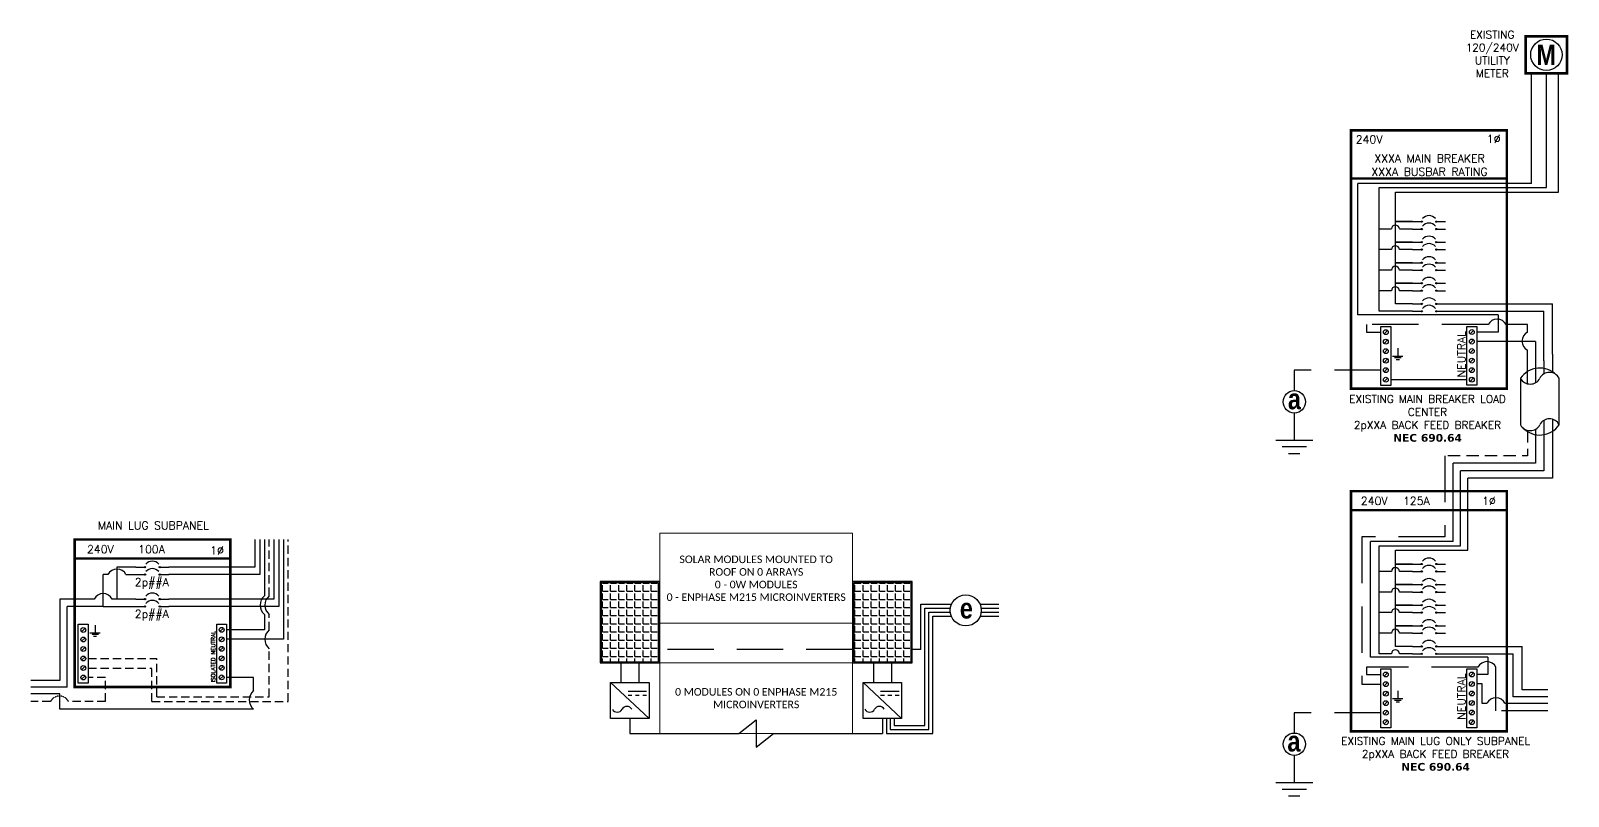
# Model space of a CAD drawing. Header units: feet. Extents: x 7172 to 13485, y 16921 to 17335.
# Drawn here: x 9462 to 10165, y 16985 to 17335 of the extents above; entities that cross this region are included whole.
import ezdxf

# ---------------------------------------------------------------- set-up
doc = ezdxf.new("R2010")
doc.units = ezdxf.units.FT
doc.header["$MEASUREMENT"] = 0
doc.linetypes.add('HIDDEN', pattern=[0.375, 0.25, -0.125])
for name, color, linetype in [('ONE LINE BLOCKS', 7, 'Continuous'), ('TABLES', 7, 'Continuous'), ('TEXT', 7, 'Continuous'), ('Z - TITLEBLOCK TXT', 7, 'Continuous')]:
    doc.layers.add(name, color=color, linetype=linetype)
doc.styles.add('ONE LINE TXT', font='techb___.ttf')
doc.styles.get("Standard").update_dxf_attribs({"font": 'simplex.shx'})

# ---------------------------------------------------------------- blocks, each defined once
blk = doc.blocks.new('*T34')
at = {"layer": 'Defpoints', "color": 8, "linetype": 'ByBlock', "lineweight": 0, "transparency": 16777216}
for p, q in [((0, 0), (15.62, 0)), ((0, 0), (0, -16.2)), ((15.62, 0), (15.62, -16.2)), ((0, -7.28), (15.62, -7.28)), ((0, -10.5), (15.62, -10.5)), ((0, -16.2), (15.62, -16.2))]:
    blk.add_line(p, q, dxfattribs=at)
at = {"color": 0, "linetype": 'Continuous', "transparency": 16777216, "char_height": 0.612, "width": 14.1796, "attachment_point": 5}
for s, insert in [('{\\fCalibri|b0|i0|c0;SOLAR MODULES MOUNTED TO ROOF ON 0 ARRAYS^J0 - 0W MODULES^J0 - ENPHASE M215 MICROINVERTERS', (7.81, -3.64)), ('{\\fCalibri|b0|i0|c0;', (7.81, -8.89)), ('{\\fCalibri|b0|i0|c0;0 MODULES ON 0 ENPHASE M215 MICROINVERTERS', (7.81, -13.35))]:
    blk.add_mtext(s, dxfattribs=dict(at, insert=insert))
blk = doc.blocks.new('M_1 MICROINVERTER')
at = {"layer": 'ONE LINE BLOCKS', "linetype": 'Continuous'}
h = blk.add_hatch(dxfattribs=at)
h.set_pattern_fill('ANGLE', color=256, scale=2.4)
h.set_pattern_definition([(0, (-21.0381, -2127.4725), (0, 0.66), [0.48, -0.18]), (90, (-21.0381, -2127.4725), (-0.66, 4e-17), [0.48, -0.18])])
h.paths.add_polyline_path([(-32.2, 1.75), (-32.2, -4.66), (-27.55, -4.66), (-27.55, 1.75)])
h = blk.add_hatch(dxfattribs=at)
h.set_pattern_fill('ANGLE', color=256, scale=2.4)
h.set_pattern_definition([(0, (-0.5897, -2127.4725), (0, 0.66), [0.48, -0.18]), (90, (-0.5897, -2127.4725), (-0.66, 4e-17), [0.48, -0.18])])
h.paths.add_polyline_path([(-11.75, 1.75), (-11.75, -4.66), (-7.1, -4.66), (-7.1, 1.75)])
at = {"color": 253, "linetype": 'Continuous'}
for p, q in [((-5.99, -9.82), (-5.99, -0.32)), ((-5.99, -0.32), (-3.93, -0.32)), ((-1.42, -0.32), (0, -0.32)), ((-8.47, -9.82), (-5.99, -9.82))]:
    blk.add_line(p, q, dxfattribs=at)
at = {"color": 10, "linetype": 'Continuous'}
for p, q in [((-5.67, -10.14), (-5.67, -0.64)), ((-5.67, -0.64), (-3.93, -0.64)), ((-1.42, -0.64), (0, -0.64)), ((-8.79, -10.14), (-5.67, -10.14))]:
    blk.add_line(p, q, dxfattribs=at)
at = {"linetype": 'Continuous'}
for p, q in [((-5.35, -10.45), (-5.35, -0.96)), ((-5.35, -0.96), (-3.85, -0.96)), ((-1.5, -0.96), (0, -0.96)), ((-30.61, -4.75), (-30.61, -6.34)), ((-29.14, -4.75), (-29.14, -6.34)), ((-10.16, -4.75), (-10.16, -6.34)), ((-8.69, -4.75), (-8.69, -6.34)), ((-31.44, -6.34), (-28.31, -6.34)), ((-31.44, -6.34), (-28.31, -9.25)), ((-31.44, -9.25), (-31.44, -6.34)), ((-28.31, -6.34), (-28.31, -9.25)), ((-10.99, -6.34), (-7.87, -6.34)), ((-10.99, -9.25), (-10.99, -6.34)), ((-10.99, -6.34), (-7.87, -9.25)), ((-7.87, -6.34), (-7.87, -9.25)), ((-28.31, -9.25), (-31.44, -9.25)), ((-7.87, -9.25), (-10.99, -9.25)), ((-9.11, -10.45), (-5.35, -10.45))]:
    blk.add_line(p, q, dxfattribs=at)
at = {"linetype": 'Continuous', "flags": 128}
for points in [[(-32.29, 1.84), (-32.29, -4.75), (-27.46, -4.75), (-27.46, 1.84), (-32.29, 1.84)], [(-11.84, 1.84), (-11.84, -4.75), (-7.01, -4.75), (-7.01, 1.84), (-11.84, 1.84)]]:
    blk.add_lwpolyline(points, dxfattribs=at)
for points in [[(-32.2, 1.75), (-32.2, -4.66), (-27.55, -4.66), (-27.55, 1.75)], [(-11.75, 1.75), (-11.75, -4.66), (-7.1, -4.66), (-7.1, 1.75)]]:
    blk.add_lwpolyline(points, close=True, dxfattribs=at)
at = {"color": 7, "linetype": 'Continuous'}
blk.add_circle((-2.68, -0.49), 1.26, dxfattribs=at)
at = {"layer": 'TEXT', "color": 92, "linetype": 'HIDDEN', "ltscale": 15}
for p, q in [((-6.31, -3.67), (-6.31, 0)), ((-6.31, 0), (-3.84, 0)), ((-1.51, 0), (0, 0)), ((-6.31, -3.67), (-7.01, -3.67))]:
    blk.add_line(p, q, dxfattribs=at)
at = {"layer": 'TEXT', "color": 92, "linetype": 'HIDDEN', "ltscale": 15, "flags": 128}
blk.add_lwpolyline([(-11.84, -3.67), (-27.46, -3.67)], dxfattribs=at)
at = {"layer": 'Z - TITLEBLOCK TXT', "color": 7, "linetype": 'Continuous'}
for p, q in [((-28.53, -7.05), (-30.02, -7.05)), ((-29.71, -7.37), (-30.02, -7.37)), ((-29.12, -7.37), (-29.43, -7.37)), ((-28.53, -7.37), (-28.84, -7.37)), ((-8.08, -7.05), (-9.57, -7.05)), ((-9.26, -7.37), (-9.57, -7.37)), ((-8.67, -7.37), (-8.98, -7.37)), ((-8.08, -7.37), (-8.39, -7.37)), ((-21.06, -10.45), (-19.65, -9.34)), ((-19.65, -9.34), (-19.65, -11.56)), ((-19.65, -11.56), (-18.24, -10.45))]:
    blk.add_line(p, q, dxfattribs=at)
at = {"layer": 'Z - TITLEBLOCK TXT', "linetype": 'Continuous', "flags": 128}
for points in [[(-29.88, -9.25), (-29.88, -10.45)], [(-9.43, -9.25), (-9.43, -10.45)], [(-9.11, -9.25), (-9.11, -10.45)], [(-29.88, -10.45), (-21.06, -10.45)], [(-18.24, -10.45), (-9.43, -10.45)]]:
    blk.add_lwpolyline(points, dxfattribs=at)
at = {"layer": 'Z - TITLEBLOCK TXT', "color": 10, "linetype": 'Continuous', "flags": 128}
blk.add_lwpolyline([(-8.79, -9.25), (-8.79, -10.14)], dxfattribs=at)
at = {"layer": 'Z - TITLEBLOCK TXT', "color": 253, "linetype": 'Continuous', "flags": 128}
blk.add_lwpolyline([(-8.47, -9.25), (-8.47, -9.82)], dxfattribs=at)
at = {"layer": 'Z - TITLEBLOCK TXT', "linetype": 'Continuous'}
for centre, start, end in [((-30.9, -8.29), 207.6639, 332.3361), ((-30.12, -8.7), 27.6639, 152.3361), ((-10.45, -8.29), 207.6639, 332.3361), ((-9.67, -8.7), 27.6639, 152.3361)]:
    blk.add_arc(centre, 0.439, start, end, dxfattribs=at)
blk.add_blockref('*T34', (-27.46, 5.75))
at = {"layer": 'Z - TITLEBLOCK TXT', "color": 1, "linetype": 'Continuous', "insert": (-3.16, 0.51), "char_height": 1.6624, "attachment_point": 1, "style": 'ONE LINE TXT'}
blk.add_mtext_dynamic_manual_height_columns('{\\W1;\\C256;e}', width=0.1385, gutter_width=2.13, heights=[0], dxfattribs=at)
blk = doc.blocks.new('*U38')
at = {"color": 155, "true_color": 0x647190}
blk.add_blockref('M_1 MICROINVERTER', (0, 0), dxfattribs=at)
blk = doc.blocks.new('M_BACKFEED BREAKER SUBPANEL')
at = {"layer": 'ONE LINE BLOCKS', "linetype": 'Continuous'}
h = blk.add_hatch(color=1, dxfattribs=at)
h.dxf.hatch_style = 1
edge = h.paths.add_edge_path()
edge.add_arc((-10.2, 39.61), 0.0515, 0, 360)
h = blk.add_hatch(color=1, dxfattribs=at)
h.dxf.hatch_style = 1
edge = h.paths.add_edge_path()
edge.add_arc((-10.2, 39.01), 0.0515, 0, 360)
h = blk.add_hatch(color=1, dxfattribs=at)
h.dxf.hatch_style = 1
edge = h.paths.add_edge_path()
edge.add_arc((-9.02, 39.61), 0.0515, 0, 360)
h = blk.add_hatch(color=1, dxfattribs=at)
h.dxf.hatch_style = 1
edge = h.paths.add_edge_path()
edge.add_arc((-9.02, 39.01), 0.0515, 0, 360)
h = blk.add_hatch(color=1, dxfattribs=at)
h.dxf.hatch_style = 1
edge = h.paths.add_edge_path()
edge.add_arc((-10.2, 37.95), 0.0515, 0, 360)
h = blk.add_hatch(color=1, dxfattribs=at)
h.dxf.hatch_style = 1
edge = h.paths.add_edge_path()
edge.add_arc((-10.2, 37.35), 0.0515, 0, 360)
h = blk.add_hatch(color=1, dxfattribs=at)
h.dxf.hatch_style = 1
edge = h.paths.add_edge_path()
edge.add_arc((-9.02, 37.95), 0.0515, 0, 360)
h = blk.add_hatch(color=1, dxfattribs=at)
h.dxf.hatch_style = 1
edge = h.paths.add_edge_path()
edge.add_arc((-9.02, 37.35), 0.0515, 0, 360)
h = blk.add_hatch(color=1, dxfattribs=at)
h.dxf.hatch_style = 1
edge = h.paths.add_edge_path()
edge.add_arc((-10.2, 36.28), 0.0515, 0, 360)
h = blk.add_hatch(color=1, dxfattribs=at)
h.dxf.hatch_style = 1
edge = h.paths.add_edge_path()
edge.add_arc((-9.02, 36.28), 0.0515, 0, 360)
h = blk.add_hatch(color=1, dxfattribs=at)
h.dxf.hatch_style = 1
edge = h.paths.add_edge_path()
edge.add_arc((-10.2, 35.68), 0.0515, 0, 360)
h = blk.add_hatch(color=1, dxfattribs=at)
h.dxf.hatch_style = 1
edge = h.paths.add_edge_path()
edge.add_arc((-9.02, 35.68), 0.0515, 0, 360)
h = blk.add_hatch(color=1, dxfattribs=at)
h.dxf.hatch_style = 1
edge = h.paths.add_edge_path()
edge.add_arc((-10.2, 34.62), 0.0515, 0, 360)
h = blk.add_hatch(color=1, dxfattribs=at)
h.dxf.hatch_style = 1
edge = h.paths.add_edge_path()
edge.add_arc((-10.2, 34.02), 0.0515, 0, 360)
h = blk.add_hatch(color=1, dxfattribs=at)
h.dxf.hatch_style = 1
edge = h.paths.add_edge_path()
edge.add_arc((-9.02, 34.62), 0.0515, 0, 360)
h = blk.add_hatch(color=1, dxfattribs=at)
h.dxf.hatch_style = 1
edge = h.paths.add_edge_path()
edge.add_arc((-9.02, 34.02), 0.0515, 0, 360)
h = blk.add_hatch(color=1, dxfattribs=at)
h.dxf.hatch_style = 1
edge = h.paths.add_edge_path()
edge.add_arc((-10.2, 32.95), 0.0515, 0, 360)
h = blk.add_hatch(color=1, dxfattribs=at)
h.dxf.hatch_style = 1
edge = h.paths.add_edge_path()
edge.add_arc((-10.2, 32.35), 0.0515, 0, 360)
h = blk.add_hatch(color=1, dxfattribs=at)
h.dxf.hatch_style = 1
edge = h.paths.add_edge_path()
edge.add_arc((-9.02, 32.95), 0.0515, 0, 360)
h = blk.add_hatch(color=1, dxfattribs=at)
h.dxf.hatch_style = 1
edge = h.paths.add_edge_path()
edge.add_arc((-9.02, 32.35), 0.0515, 0, 360)
h = blk.add_hatch(color=1, dxfattribs=at)
h.dxf.hatch_style = 1
edge = h.paths.add_edge_path()
edge.add_arc((-10.2, 11.89), 0.0515, 0, 360)
h = blk.add_hatch(color=1, dxfattribs=at)
h.dxf.hatch_style = 1
edge = h.paths.add_edge_path()
edge.add_arc((-10.2, 11.29), 0.0515, 0, 360)
h = blk.add_hatch(color=1, dxfattribs=at)
h.dxf.hatch_style = 1
edge = h.paths.add_edge_path()
edge.add_arc((-9.02, 11.89), 0.0515, 0, 360)
h = blk.add_hatch(color=1, dxfattribs=at)
h.dxf.hatch_style = 1
edge = h.paths.add_edge_path()
edge.add_arc((-9.02, 11.29), 0.0515, 0, 360)
h = blk.add_hatch(color=1, dxfattribs=at)
h.dxf.hatch_style = 1
edge = h.paths.add_edge_path()
edge.add_arc((-10.2, 10.22), 0.0515, 0, 360)
h = blk.add_hatch(color=1, dxfattribs=at)
h.dxf.hatch_style = 1
edge = h.paths.add_edge_path()
edge.add_arc((-9.02, 10.22), 0.0515, 0, 360)
h = blk.add_hatch(color=1, dxfattribs=at)
h.dxf.hatch_style = 1
edge = h.paths.add_edge_path()
edge.add_arc((-10.2, 9.62), 0.0515, 0, 360)
h = blk.add_hatch(color=1, dxfattribs=at)
h.dxf.hatch_style = 1
edge = h.paths.add_edge_path()
edge.add_arc((-9.02, 9.62), 0.0515, 0, 360)
h = blk.add_hatch(color=1, dxfattribs=at)
h.dxf.hatch_style = 1
edge = h.paths.add_edge_path()
edge.add_arc((-10.2, 8.56), 0.0515, 0, 360)
h = blk.add_hatch(color=1, dxfattribs=at)
h.dxf.hatch_style = 1
edge = h.paths.add_edge_path()
edge.add_arc((-10.2, 7.96), 0.0515, 0, 360)
h = blk.add_hatch(color=1, dxfattribs=at)
h.dxf.hatch_style = 1
edge = h.paths.add_edge_path()
edge.add_arc((-9.02, 8.56), 0.0515, 0, 360)
h = blk.add_hatch(color=1, dxfattribs=at)
h.dxf.hatch_style = 1
edge = h.paths.add_edge_path()
edge.add_arc((-9.02, 7.96), 0.0515, 0, 360)
h = blk.add_hatch(color=1, dxfattribs=at)
h.dxf.hatch_style = 1
edge = h.paths.add_edge_path()
edge.add_arc((-10.2, 6.89), 0.0515, 0, 360)
h = blk.add_hatch(color=1, dxfattribs=at)
h.dxf.hatch_style = 1
edge = h.paths.add_edge_path()
edge.add_arc((-10.2, 6.29), 0.0515, 0, 360)
h = blk.add_hatch(color=1, dxfattribs=at)
h.dxf.hatch_style = 1
edge = h.paths.add_edge_path()
edge.add_arc((-9.02, 6.89), 0.0515, 0, 360)
h = blk.add_hatch(color=1, dxfattribs=at)
h.dxf.hatch_style = 1
edge = h.paths.add_edge_path()
edge.add_arc((-9.02, 6.29), 0.0515, 0, 360)
h = blk.add_hatch(color=1, dxfattribs=at)
h.dxf.hatch_style = 1
edge = h.paths.add_edge_path()
edge.add_arc((-10.2, 5.22), 0.0515, 0, 360)
h = blk.add_hatch(color=1, dxfattribs=at)
h.dxf.hatch_style = 1
edge = h.paths.add_edge_path()
edge.add_arc((-9.02, 5.22), 0.0515, 0, 360)
h = blk.add_hatch(color=1, dxfattribs=at)
h.dxf.hatch_style = 1
edge = h.paths.add_edge_path()
edge.add_arc((-10.2, 4.62), 0.0515, 0, 360)
h = blk.add_hatch(color=1, dxfattribs=at)
h.dxf.hatch_style = 1
edge = h.paths.add_edge_path()
edge.add_arc((-9.02, 4.62), 0.0515, 0, 360)
at = {"color": 7, "linetype": 'Continuous'}
for p, q in [((0.4, 28.89), (0.4, 32.95)), ((-2.2, 26.93), (-2.2, 23.17)), ((0.92, 23.17), (0.92, 26.93)), ((-2.16, 5.22), (-2.08, 5.22)), ((-2.08, 1.71), (-2.08, 5.22)), ((0, 1.71), (-2.08, 1.71))]:
    blk.add_line(p, q, dxfattribs=at)
at = {"color": 10, "linetype": 'Continuous'}
for p, q in [((-0.32, 28.35), (-0.32, 32.35)), ((-2.79, 1.15), (-2.79, 4.62)), ((-2.79, 4.62), (-2.79, 4.62)), ((0, 1.15), (-2.79, 1.15))]:
    blk.add_line(p, q, dxfattribs=at)
at = {"color": 253, "linetype": 'Continuous'}
for p, q in [((-4.62, 29.9), (-5.74, 29.9)), ((-0.98, 29.9), (-4.62, 29.9)), ((-5.32, 2.18), (-5.74, 2.18)), ((-5.32, 0.61), (-5.32, 2.18)), ((-4.92, 0.61), (-5.32, 0.61)), ((0, 0.61), (-3.46, 0.61))]:
    blk.add_line(p, q, dxfattribs=at)
at = {"color": 253, "linetype": 'Continuous', "flags": 128}
for points in [[(-0.98, 29.9), (-0.98, 26.58)], [(-0.98, 22.81), (-0.98, 20.05), (-7.66, 20.05)]]:
    blk.add_lwpolyline(points, dxfattribs=at)
at = {"linetype": 'Continuous', "flags": 128}
for points in [[(0.4, 28.89), (0.4, 27.36)], [(0.4, 23.6), (0.4, 18.83), (-6.46, 18.83)]]:
    blk.add_lwpolyline(points, dxfattribs=at)
at = {"color": 10, "linetype": 'Continuous', "flags": 128}
for points in [[(-0.32, 28.35), (-0.32, 27.27)], [(-0.32, 23.51), (-0.32, 19.44), (-7.07, 19.44)]]:
    blk.add_lwpolyline(points, dxfattribs=at)
at = {"color": 7, "linetype": 'Continuous'}
for centre in [(-20.52, 25.02), (-20.52, -2.7)]:
    blk.add_circle(centre, 0.906, dxfattribs=at)
for centre, start, end in [((-0.64, 25.89), 43.9732, 146.4265), ((-0.64, 24.2), 223.9732, 326.4265)]:
    blk.add_arc(centre, 1.87, start, end, dxfattribs=at)
at = {"color": 253, "linetype": 'Continuous'}
blk.add_arc((-4.19, 0.23), 0.824, 27.6639, 152.3361, dxfattribs=at)
at = {"layer": 'ONE LINE BLOCKS', "lineweight": 50}
for p, q in [((-15.92, 43.09), (-3.31, 43.09)), ((-15.92, 16.24), (-3.31, 16.24))]:
    blk.add_line(p, q, dxfattribs=at)
at = {"layer": 'ONE LINE BLOCKS', "lineweight": 50, "const_width": 0.21}
for points in [[(-1.78, 51.62), (-1.78, 54.62), (1.56, 54.62), (1.56, 51.62)], [(-15.92, 26.08), (-15.92, 47.01), (-3.31, 47.01), (-3.31, 26.08)], [(-15.92, -1.65), (-15.92, 17.79), (-3.31, 17.79), (-3.31, -1.65)]]:
    blk.add_lwpolyline(points, close=True, dxfattribs=at)
at = {"layer": 'TEXT', "color": 92, "linetype": 'HIDDEN', "ltscale": 15}
for p, q in [((-4.83, 31.27), (-14.68, 31.27)), ((-14.68, 31.27), (-14.68, 30.66)), ((-1.64, 31.27), (-3.37, 31.27)), ((-1.64, 30.66), (-1.64, 31.27)), ((-14.68, 30.66), (-13.52, 30.66)), ((-1.64, 26.48), (-1.64, 29.2)), ((-13.52, 27.58), (-20.52, 27.58)), ((-20.52, 27.58), (-20.52, 25.93)), ((-8.32, 20.66), (-8.32, 14.08)), ((-8.32, 14.08), (-15.06, 14.08)), ((-15.06, 14.08), (-15.06, 2.16)), ((-5.65, 3.55), (-14.68, 3.55)), ((-14.68, 3.55), (-14.68, 2.94)), ((-14.68, 2.94), (-13.52, 2.94)), ((-4.19, 0), (-4.19, 3.55)), ((-4.19, 3.55), (-4.19, 3.55)), ((-15.06, 2.16), (-13.52, 2.16)), ((0, 0), (-4.19, 0)), ((-13.52, -0.15), (-20.52, -0.15)), ((-20.52, -0.15), (-20.52, -1.8))]:
    blk.add_line(p, q, dxfattribs=at)
at = {"layer": 'TEXT', "color": 92, "linetype": 'Continuous', "ltscale": 15}
for p, q in [((-6.55, 26.81), (-12.71, 26.81)), ((-20.52, 24.12), (-20.52, 21.93)), ((-20.52, -3.61), (-20.52, -5.8))]:
    blk.add_line(p, q, dxfattribs=at)
at = {"layer": 'TEXT', "color": 92, "linetype": 'Continuous', "flags": 128}
for points in [[(-12.56, 28.73), (-11.73, 28.73)], [(-12.14, 29.36), (-12.14, 28.73)], [(-11.87, 28.58), (-12.41, 28.58)], [(-12.01, 28.43), (-12.27, 28.43)], [(-12.14, 1.63), (-12.14, 1.01)], [(-12.56, 1.01), (-11.73, 1.01)], [(-11.87, 0.85), (-12.41, 0.85)], [(-12.01, 0.7), (-12.27, 0.7)]]:
    blk.add_lwpolyline(points, dxfattribs=at)
at = {"layer": 'TEXT', "color": 92, "linetype": 'HIDDEN', "ltscale": 4, "flags": 128}
blk.add_lwpolyline([(-1.64, 22.72), (-1.64, 20.66), (-8.32, 20.66)], dxfattribs=at)
at = {"layer": 'TEXT', "color": 92, "linetype": 'Continuous', "ltscale": 4, "flags": 128}
for points in [[(-22.02, 21.93), (-19.02, 21.93)], [(-19.54, 21.37), (-21.5, 21.37)], [(-20.06, 20.81), (-20.98, 20.81)], [(-22.02, -5.8), (-19.02, -5.8)], [(-19.54, -6.36), (-21.5, -6.36)], [(-20.06, -6.91), (-20.98, -6.91)]]:
    blk.add_lwpolyline(points, dxfattribs=at)
at = {"layer": 'TEXT', "linetype": 'Continuous'}
blk.add_circle((-0.11, 53.12), 1.27, dxfattribs=at)
at = {"layer": 'TEXT', "color": 92, "linetype": 'Continuous', "ltscale": 4}
for centre, start, end in [((-4.1, 30.89), 27.6639, 152.3361), ((-1.26, 29.93), 117.6639, 242.3361), ((-4.92, 3.16), 27.6639, 152.3361)]:
    blk.add_arc(centre, 0.824, start, end, dxfattribs=at)
at = {"layer": 'Z - TITLEBLOCK TXT', "color": 253, "linetype": 'Continuous'}
for p, q in [((-1.32, 42.71), (-1.32, 51.62)), ((-15.38, 32.07), (-15.38, 42.71)), ((-8.51, 42.71), (-15.38, 42.71)), ((-15.38, 32.07), (-15.38, 42.71)), ((-1.32, 42.71), (-15.38, 42.71)), ((-4.02, 32.07), (-15.38, 32.07)), ((-4.02, 32.07), (-4.02, 30.67)), ((-4.02, 30.67), (-5.74, 30.67)), ((-7.66, 13.71), (-7.66, 20.05)), ((-14.35, 4.34), (-14.35, 13.71)), ((-7.66, 13.71), (-14.35, 13.71)), ((-4.85, 4.34), (-14.35, 4.34)), ((-4.85, 4.34), (-4.85, 2.95)), ((-4.85, 2.95), (-5.74, 2.95))]:
    blk.add_line(p, q, dxfattribs=at)
at = {"layer": 'Z - TITLEBLOCK TXT', "color": 10, "linetype": 'Continuous'}
for p, q in [((-13.65, 32.35), (-13.65, 42.37)), ((-13.65, 42.37), (-7.5, 42.37)), ((-12.66, 39.01), (-13.65, 39.01)), ((-10.95, 39.01), (-12, 39.01)), ((-12.66, 37.35), (-13.65, 37.35)), ((-10.95, 37.35), (-12, 37.35)), ((-12.66, 35.68), (-13.65, 35.68)), ((-10.95, 35.68), (-12, 35.68)), ((-12.66, 34.02), (-13.65, 34.02)), ((-10.95, 34.02), (-12, 34.02)), ((-10.95, 32.35), (-13.65, 32.35)), ((-8.28, 32.35), (-0.32, 32.35)), ((-12.66, 11.29), (-13.65, 11.29)), ((-10.95, 11.29), (-12, 11.29)), ((-12.66, 9.62), (-13.65, 9.62)), ((-10.95, 9.62), (-12, 9.62)), ((-12.66, 7.96), (-13.65, 7.96)), ((-10.95, 7.96), (-12, 7.96)), ((-12.66, 6.29), (-13.65, 6.29)), ((-10.95, 6.29), (-12, 6.29)), ((-12.66, 4.62), (-13.65, 4.62)), ((-10.95, 4.62), (-12, 4.62)), ((-8.28, 4.62), (-2.79, 4.62))]:
    blk.add_line(p, q, dxfattribs=at)
at = {"layer": 'Z - TITLEBLOCK TXT', "color": 7, "linetype": 'Continuous'}
for p, q in [((-12.33, 39.61), (-12.33, 42.01)), ((-12.33, 42.01), (-6.46, 42.01)), ((-12.33, 37.95), (-12.33, 39.61)), ((-12.33, 39.61), (-10.95, 39.61)), ((-10.95, 39.61), (-12.33, 39.61)), ((-12.33, 36.28), (-12.33, 37.95)), ((-12.33, 37.95), (-10.95, 37.95)), ((-10.95, 37.95), (-12.33, 37.95)), ((-12.33, 34.62), (-12.33, 36.28)), ((-12.33, 36.28), (-10.95, 36.28)), ((-10.95, 36.28), (-12.33, 36.28)), ((-12.33, 32.95), (-12.33, 34.62)), ((-12.33, 34.62), (-10.95, 34.62)), ((-10.95, 34.62), (-12.33, 34.62)), ((-10.95, 32.95), (-12.33, 32.95)), ((-8.28, 32.95), (0.4, 32.95)), ((-6.46, 13), (-6.46, 18.83)), ((-12.33, 13), (-6.46, 13)), ((-12.33, 12.52), (-12.33, 13)), ((-12.33, 11.89), (-12.33, 12.52)), ((-12.33, 10.22), (-12.33, 11.89)), ((-12.33, 11.89), (-10.95, 11.89)), ((-10.95, 11.89), (-12.33, 11.89)), ((-12.33, 8.56), (-12.33, 10.22)), ((-12.33, 10.22), (-10.95, 10.22)), ((-10.95, 10.22), (-12.33, 10.22)), ((-12.33, 6.89), (-12.33, 8.56)), ((-12.33, 8.56), (-10.95, 8.56)), ((-10.95, 8.56), (-12.33, 8.56)), ((-12.33, 5.22), (-12.33, 6.89)), ((-12.33, 6.89), (-10.95, 6.89)), ((-10.95, 6.89), (-12.33, 6.89)), ((-10.95, 5.22), (-12.33, 5.22)), ((-8.28, 5.22), (-2.16, 5.22))]:
    blk.add_line(p, q, dxfattribs=at)
at = {"layer": 'Z - TITLEBLOCK TXT', "color": 1, "linetype": 'Continuous'}
for p, q in [((-6.55, 26.36), (-6.55, 31.13)), ((-6.55, 31.13), (-5.74, 31.13)), ((-5.74, 31.13), (-5.74, 26.36)), ((-13.52, 26.35), (-13.52, 31.12)), ((-13.52, 31.12), (-12.71, 31.12)), ((-12.71, 31.12), (-12.71, 26.35)), ((-12.71, 26.35), (-13.52, 26.35)), ((-5.74, 26.36), (-6.55, 26.36)), ((-13.52, -1.38), (-13.52, 3.4)), ((-13.52, 3.4), (-12.71, 3.4)), ((-12.71, 3.4), (-12.71, -1.38)), ((-6.55, -1.37), (-6.55, 3.41)), ((-6.55, 3.41), (-5.74, 3.41)), ((-5.74, 3.41), (-5.74, -1.37)), ((-12.71, -1.38), (-13.52, -1.38)), ((-5.74, -1.37), (-6.55, -1.37))]:
    blk.add_line(p, q, dxfattribs=at)
at = {"layer": 'Z - TITLEBLOCK TXT', "color": 4, "linetype": 'Continuous'}
for p, q in [((-12.97, 30.8), (-13.25, 30.52)), ((-12.97, 30.03), (-13.25, 29.75)), ((-6, 30.81), (-6.28, 30.54)), ((-6, 30.04), (-6.28, 29.76)), ((-12.97, 29.26), (-13.25, 28.98)), ((-6, 29.27), (-6.28, 28.99)), ((-12.97, 28.49), (-13.25, 28.21)), ((-12.97, 27.72), (-13.25, 27.44)), ((-6, 28.5), (-6.28, 28.22)), ((-6, 27.73), (-6.28, 27.45)), ((-12.97, 26.95), (-13.25, 26.67)), ((-6, 26.96), (-6.28, 26.68)), ((-12.97, 3.07), (-13.25, 2.8)), ((-6, 3.09), (-6.28, 2.81)), ((-12.97, 2.3), (-13.25, 2.03)), ((-12.97, 1.53), (-13.25, 1.25)), ((-6, 2.32), (-6.28, 2.04)), ((-6, 1.55), (-6.28, 1.27)), ((-12.97, 0.76), (-13.25, 0.48)), ((-6, 0.78), (-6.28, 0.5)), ((-6, 0), (-6.28, -0.27)), ((-12.97, -0.01), (-13.25, -0.29)), ((-12.97, -0.78), (-13.25, -1.06)), ((-6, -0.77), (-6.28, -1.04))]:
    blk.add_line(p, q, dxfattribs=at)
at = {"layer": 'Z - TITLEBLOCK TXT', "color": 10, "linetype": 'Continuous', "flags": 128}
for points in [[(-10.95, 32.35), (-13.65, 32.35), (-13.65, 42.37), (-0.11, 42.37), (-0.11, 51.62)], [(-13.65, 6.29), (-13.65, 13.36), (-7.07, 13.36), (-7.07, 19.44)], [(-13.65, 4.62), (-13.65, 13.36), (-7.07, 13.36), (-7.07, 17.77)]]:
    blk.add_lwpolyline(points, dxfattribs=at)
at = {"layer": 'Z - TITLEBLOCK TXT', "color": 7, "linetype": 'Continuous', "flags": 128}
blk.add_lwpolyline([(-10.95, 32.95), (-12.33, 32.95), (-12.33, 34.62), (-10.95, 34.62), (-12.33, 34.62), (-12.33, 36.28), (-10.95, 36.28), (-12.33, 36.28), (-12.33, 37.95), (-10.95, 37.95), (-12.33, 37.95), (-12.33, 39.61), (-10.95, 39.61), (-12.33, 39.61), (-12.33, 42.01), (0.86, 42.01), (0.86, 51.62)], dxfattribs=at)
at = {"layer": 'Z - TITLEBLOCK TXT', "color": 1, "linetype": 'Continuous', "flags": 128}
for points in [[(-10.95, 39.61), (-10.2, 39.61)], [(-10.95, 39.61), (-10.2, 39.61)], [(-10.95, 39.01), (-10.2, 39.01)], [(-10.95, 39.01), (-10.2, 39.01)], [(-9.02, 39.61), (-8.28, 39.61)], [(-9.02, 39.01), (-8.28, 39.01)], [(-10.95, 37.95), (-10.2, 37.95)], [(-10.95, 37.95), (-10.2, 37.95)], [(-9.02, 37.95), (-8.28, 37.95)], [(-10.95, 37.35), (-10.2, 37.35)], [(-10.95, 37.35), (-10.2, 37.35)], [(-10.95, 36.28), (-10.2, 36.28)], [(-10.95, 36.28), (-10.2, 36.28)], [(-9.02, 37.35), (-8.28, 37.35)], [(-9.02, 36.28), (-8.28, 36.28)], [(-10.95, 35.68), (-10.2, 35.68)], [(-10.95, 35.68), (-10.2, 35.68)], [(-9.02, 35.68), (-8.28, 35.68)], [(-10.95, 34.62), (-10.2, 34.62)], [(-10.95, 34.62), (-10.2, 34.62)], [(-10.95, 34.02), (-10.2, 34.02)], [(-10.95, 34.02), (-10.2, 34.02)], [(-9.02, 34.62), (-8.28, 34.62)], [(-9.02, 34.02), (-8.28, 34.02)], [(-10.95, 32.95), (-10.2, 32.95)], [(-10.95, 32.95), (-10.2, 32.95)], [(-9.02, 32.95), (-8.28, 32.95)], [(-10.95, 32.35), (-10.2, 32.35)], [(-10.95, 32.35), (-10.2, 32.35)], [(-9.02, 32.35), (-8.28, 32.35)], [(-10.95, 11.89), (-10.2, 11.89)], [(-10.95, 11.89), (-10.2, 11.89)], [(-10.95, 11.29), (-10.2, 11.29)], [(-10.95, 11.29), (-10.2, 11.29)], [(-9.02, 11.89), (-8.28, 11.89)], [(-9.02, 11.29), (-8.28, 11.29)], [(-10.95, 10.22), (-10.2, 10.22)], [(-10.95, 10.22), (-10.2, 10.22)], [(-9.02, 10.22), (-8.28, 10.22)], [(-10.95, 9.62), (-10.2, 9.62)], [(-10.95, 9.62), (-10.2, 9.62)], [(-9.02, 9.62), (-8.28, 9.62)], [(-10.95, 8.56), (-10.2, 8.56)], [(-10.95, 8.56), (-10.2, 8.56)], [(-10.95, 7.96), (-10.2, 7.96)], [(-10.95, 7.96), (-10.2, 7.96)], [(-9.02, 8.56), (-8.28, 8.56)], [(-9.02, 7.96), (-8.28, 7.96)], [(-10.95, 6.89), (-10.2, 6.89)], [(-10.95, 6.89), (-10.2, 6.89)], [(-10.95, 6.29), (-10.2, 6.29)], [(-10.95, 6.29), (-10.2, 6.29)], [(-9.02, 6.89), (-8.28, 6.89)], [(-9.02, 6.29), (-8.28, 6.29)], [(-10.95, 5.22), (-10.2, 5.22)], [(-10.95, 5.22), (-10.2, 5.22)], [(-9.02, 5.22), (-8.28, 5.22)], [(-10.95, 4.62), (-10.2, 4.62)], [(-10.95, 4.62), (-10.2, 4.62)], [(-9.02, 4.62), (-8.28, 4.62)]]:
    blk.add_lwpolyline(points, dxfattribs=at)
at = {"layer": 'Z - TITLEBLOCK TXT', "color": 1, "linetype": 'Continuous'}
for centre in [(-10.2, 39.61), (-10.2, 39.01), (-9.02, 39.61), (-9.02, 39.01), (-10.2, 37.95), (-10.2, 37.35), (-9.02, 37.95), (-9.02, 37.35), (-10.2, 36.28), (-9.02, 36.28), (-10.2, 35.68), (-9.02, 35.68), (-10.2, 34.62), (-10.2, 34.02), (-9.02, 34.62), (-9.02, 34.02), (-10.2, 32.95), (-10.2, 32.35), (-9.02, 32.95), (-9.02, 32.35), (-10.2, 11.89), (-10.2, 11.29), (-9.02, 11.89), (-9.02, 11.29), (-10.2, 10.22), (-9.02, 10.22), (-10.2, 9.62), (-9.02, 9.62), (-10.2, 8.56), (-10.2, 7.96), (-9.02, 8.56), (-9.02, 7.96), (-10.2, 6.89), (-10.2, 6.29), (-9.02, 6.89), (-9.02, 6.29), (-10.2, 5.22), (-9.02, 5.22), (-10.2, 4.62), (-9.02, 4.62)]:
    blk.add_circle(centre, 0.0515, dxfattribs=at)
at = {"layer": 'Z - TITLEBLOCK TXT', "color": 4, "linetype": 'Continuous'}
for centre in [(-13.11, 30.66), (-13.11, 29.89), (-6.14, 30.67), (-6.14, 29.9), (-13.11, 29.12), (-6.14, 29.13), (-13.11, 28.35), (-13.11, 27.58), (-6.14, 28.36), (-6.14, 27.59), (-13.11, 26.81), (-6.14, 26.82), (-13.11, 2.94), (-6.14, 2.95), (-13.11, 2.16), (-13.11, 1.39), (-6.14, 2.18), (-6.14, 1.41), (-13.11, 0.62), (-13.11, -0.15), (-6.14, 0.64), (-6.14, -0.13), (-13.11, -0.92), (-6.14, -0.91)]:
    blk.add_circle(centre, 0.197, dxfattribs=at)
at = {"layer": 'Z - TITLEBLOCK TXT', "color": 1, "linetype": 'Continuous'}
for centre in [(-9.61, 39.4), (-9.61, 38.8), (-9.61, 37.74), (-9.61, 37.14), (-9.61, 36.07), (-9.61, 35.47), (-9.61, 34.4), (-9.61, 33.81), (-9.61, 32.74), (-9.61, 32.14), (-9.61, 11.68), (-9.61, 11.08), (-9.61, 10.01), (-9.61, 9.41), (-9.61, 8.34), (-9.61, 7.75), (-9.61, 6.68), (-9.61, 6.08), (-9.61, 5.01), (-9.61, 4.41)]:
    blk.add_arc(centre, 0.697, 40.3392, 139.6608, dxfattribs=at)
at = {"layer": 'Z - TITLEBLOCK TXT', "color": 10, "linetype": 'Continuous'}
for centre in [(-12.33, 39), (-12.33, 37.33), (-12.33, 35.66), (-12.33, 34), (-12.33, 11.27), (-12.33, 9.6), (-12.33, 7.94), (-12.33, 6.27), (-12.33, 4.61)]:
    blk.add_arc(centre, 0.332, 3.2937, 176.7063, dxfattribs=at)
at = {"layer": 'Z - TITLEBLOCK TXT', "linetype": 'Continuous'}
for centre, start, end in [((0.14, 26.52), 27.6639, 152.3361), ((-1.42, 27.34), 207.6639, 332.3361), ((-1.42, 23.57), 207.6639, 332.3361), ((0.14, 22.76), 27.6639, 152.3361)]:
    blk.add_arc(centre, 0.882, start, end, dxfattribs=at)
at = {"layer": 'TABLES', "color": 1, "linetype": 'Continuous'}
for p in [(-6.66, 27), (-6.66, -0.72)]:
    blk.add_text('NEUTRAL', height=0.648, rotation=90, dxfattribs=at).set_placement(p)
at = {"layer": 'TEXT', "color": 1, "attachment_point": 5}
for s, width, gutter_width, insert, char_height in [('EXISTING\\P120/240V UTILITY METER', 0.0523, 7.17, (-4.49, 53.18), 0.6278), ('240V', 0.1481, 0.75, (-14.46, 46.27), 0.648), ('1∅', 0.1481, 0.75, (-4.37, 46.31), 0.648), ('XXXA MAIN BREAKER\\PXXXA BUSBAR RATING', 11.8635, 0.75, (-9.57, 44.19), 0.648), ('EXISTING MAIN BREAKER LOAD CENTER\\P2p{\\C1;XX}A BACK FEED BREAKER\\P{\\fVerdana|b1|i0|c0|p34;NEC 690.64}', 14.1927, 7.17, (-9.73, 23.67), 0.6278), ('240V', 0.1481, 0.75, (-14.05, 17), 0.648), ('{\\C1;125}A', 0.1481, 0.75, (-10.64, 17), 0.648), ('1∅', 0.1481, 0.75, (-4.76, 17), 0.648), ('EXISTING MAIN LUG ONLY SUBPANEL\\P2p{\\C1;XX}A BACK FEED BREAKER\\P{\\fVerdana|b1|i0|c0|p34;NEC 690.64}', 22.2951, 7.17, (-9.08, -3.49), 0.6278)]:
    blk.add_mtext_dynamic_manual_height_columns(s, width=width, gutter_width=gutter_width, heights=[0], dxfattribs=dict(at, insert=insert, char_height=char_height))
at = {"layer": 'Z - TITLEBLOCK TXT', "color": 253, "linetype": 'Continuous', "style": 'ONE LINE TXT'}
blk.add_text('M', height=1.66, dxfattribs=at).set_placement((-0.92, 52.29))
at = {"layer": 'Z - TITLEBLOCK TXT', "color": 1, "linetype": 'Continuous', "char_height": 1.6624, "attachment_point": 1, "style": 'ONE LINE TXT'}
for insert in [(-21.04, 26.08), (-21.08, -1.63)]:
    blk.add_mtext_dynamic_manual_height_columns('{\\W1;\\C256;a}', width=0.1385, gutter_width=2.13, heights=[0], dxfattribs=dict(at, insert=insert))
blk = doc.blocks.new('*U69')
at = {"layer": 'ONE LINE BLOCKS', "linetype": 'Continuous'}
h = blk.add_hatch(color=1, dxfattribs=at)
h.dxf.hatch_style = 1
edge = h.paths.add_edge_path()
edge.add_arc((32.25, -12.65), 0.291, 0, 360)
h = blk.add_hatch(color=1, dxfattribs=at)
h.dxf.hatch_style = 1
edge = h.paths.add_edge_path()
edge.add_arc((38.92, -12.65), 0.291, 0, 360)
h = blk.add_hatch(color=1, dxfattribs=at)
h.dxf.hatch_style = 1
edge = h.paths.add_edge_path()
edge.add_arc((32.25, -16.02), 0.291, 0, 360)
h = blk.add_hatch(color=1, dxfattribs=at)
h.dxf.hatch_style = 1
edge = h.paths.add_edge_path()
edge.add_arc((38.92, -16.02), 0.291, 0, 360)
h = blk.add_hatch(color=1, dxfattribs=at)
h.dxf.hatch_style = 1
edge = h.paths.add_edge_path()
edge.add_arc((32.25, -27.21), 0.291, 0, 360)
h = blk.add_hatch(color=1, dxfattribs=at)
h.dxf.hatch_style = 1
edge = h.paths.add_edge_path()
edge.add_arc((38.92, -27.21), 0.291, 0, 360)
h = blk.add_hatch(color=1, dxfattribs=at)
h.dxf.hatch_style = 1
edge = h.paths.add_edge_path()
edge.add_arc((32.25, -30.59), 0.291, 0, 360)
h = blk.add_hatch(color=1, dxfattribs=at)
h.dxf.hatch_style = 1
edge = h.paths.add_edge_path()
edge.add_arc((38.92, -30.59), 0.291, 0, 360)
at = {"color": 7, "linetype": 'Continuous'}
for p, q in [((82.46, 0), (82.46, -12.65)), ((91.16, 0), (91.16, -27.21)), ((28.05, -12.65), (19.39, -12.65)), ((19.39, -12.65), (19.39, -27.21)), ((82.46, -12.65), (43.12, -12.65)), ((8.98, -27.21), (-6.7, -27.21)), ((-6.7, -27.21), (-6.7, -64.37)), ((28.05, -27.21), (17.22, -27.21)), ((91.16, -27.21), (43.12, -27.21)), ((-6.7, -64.37), (-20.02, -64.37))]:
    blk.add_line(p, q, dxfattribs=at)
at = {"color": 10, "linetype": 'Continuous'}
for p, q in [((84.64, 0), (84.64, -16.02)), ((93.34, 0), (93.34, -30.59)), ((13.1, -30.59), (13.1, -16.02)), ((15.27, -16.02), (13.1, -16.02)), ((23.51, -16.02), (28.05, -16.02)), ((84.64, -16.02), (43.12, -16.02)), ((13.1, -30.59), (-3.41, -30.59)), ((-3.41, -67.54), (-3.41, -30.59)), ((13.1, -30.59), (28.05, -30.59)), ((93.34, -30.59), (43.12, -30.59)), ((-3.41, -67.54), (-20.02, -67.54))]:
    blk.add_line(p, q, dxfattribs=at)
at = {"color": 253, "linetype": 'Continuous'}
for p, q in [((86.81, 0), (86.81, -25.72)), ((95.51, 0), (95.51, -45.61)), ((86.81, -34.27), (86.81, -41.26)), ((86.81, -41.26), (69.51, -41.26)), ((95.51, -45.61), (69.51, -45.61)), ((81.85, -63.01), (69.51, -63.01)), ((81.85, -69.04), (81.85, -63.01)), ((-6.7, -70.59), (-20.02, -70.59)), ((-6.7, -77.59), (-6.7, -70.59)), ((81.85, -77.59), (-6.7, -77.59))]:
    blk.add_line(p, q, dxfattribs=at)
at = {"color": 10, "linetype": 'Continuous'}
blk.add_arc((19.39, -18.18), 4.65, 27.66392, 152.33608, dxfattribs=at)
at = {"color": 7, "linetype": 'Continuous'}
blk.add_arc((13.1, -29.37), 4.65, 27.66392, 152.33608, dxfattribs=at)
at = {"color": 253, "linetype": 'Continuous'}
for centre in [(90.39, -29.99), (85.42, -73.31)]:
    blk.add_arc(centre, 5.58, 129.92155, 230.07845, dxfattribs=at)
at = {"layer": 'ONE LINE BLOCKS', "lineweight": 50}
blk.add_line((0, -8.7), (71.17, -8.7), dxfattribs=at)
at = {"layer": 'ONE LINE BLOCKS', "lineweight": 50, "const_width": 1.19}
blk.add_lwpolyline([(0, -67.37), (0, 0), (71.17, 0), (71.17, -67.37)], close=True, dxfattribs=at)
at = {"layer": 'TEXT', "color": 92, "linetype": 'HIDDEN', "ltscale": 15}
for p, q in [((88.99, -25.72), (88.99, 0)), ((97.69, -74.03), (97.69, 0)), ((88.99, -41.34), (88.99, -34.27)), ((6.27, -54.39), (37.56, -54.39)), ((37.56, -71.85), (37.56, -54.39)), ((88.99, -71.85), (88.99, -49.89)), ((6.27, -58.74), (35.36, -58.74)), ((14.11, -63.09), (6.27, -63.09)), ((14.11, -74.03), (14.11, -63.09)), ((35.36, -74.03), (35.36, -58.74)), ((-11.01, -74.03), (-20.02, -74.03)), ((14.11, -74.03), (-2.77, -74.03)), ((35.36, -74.03), (97.69, -74.03)), ((37.56, -71.85), (88.99, -71.85))]:
    blk.add_line(p, q, dxfattribs=at)
at = {"layer": 'TEXT', "color": 92, "linetype": 'HIDDEN', "flags": 128}
for points in [[(9.38, -39.11), (9.38, -42.61)], [(7.04, -42.61), (11.72, -42.61)], [(10.91, -43.48), (7.85, -43.48)], [(10.1, -44.35), (8.66, -44.35)]]:
    blk.add_lwpolyline(points, dxfattribs=at)
at = {"layer": 'TEXT', "color": 92, "linetype": 'Continuous', "ltscale": 4}
for centre in [(92.46, -29.99), (92.46, -45.61)]:
    blk.add_arc(centre, 5.51, 129.05896, 230.94104, dxfattribs=at)
at = {"layer": 'TEXT', "color": 92, "linetype": 'HIDDEN', "ltscale": 0.3}
blk.add_arc((-6.89, -76.19), 4.65, 27.66392, 152.33608, dxfattribs=at)
at = {"layer": 'Z - TITLEBLOCK TXT', "color": 1, "linetype": 'Continuous'}
for p, q in [((1.73, -65.68), (1.73, -38.74)), ((1.73, -38.74), (6.27, -38.74)), ((6.27, -38.74), (6.27, -65.68)), ((64.97, -65.61), (64.97, -38.67)), ((64.97, -38.67), (69.51, -38.67)), ((69.51, -38.67), (69.51, -65.61)), ((6.27, -65.68), (1.73, -65.68)), ((69.51, -65.61), (64.97, -65.61))]:
    blk.add_line(p, q, dxfattribs=at)
at = {"layer": 'Z - TITLEBLOCK TXT', "color": 4, "linetype": 'Continuous'}
for p, q in [((4.79, -40.55), (3.22, -42.12)), ((68.02, -40.48), (66.45, -42.05)), ((4.79, -44.9), (3.22, -46.47)), ((68.02, -44.83), (66.45, -46.4)), ((68.02, -49.18), (66.45, -50.75)), ((4.79, -49.25), (3.22, -50.82)), ((4.79, -53.6), (3.22, -55.17)), ((68.02, -53.53), (66.45, -55.1)), ((4.79, -57.95), (3.22, -59.52)), ((4.79, -62.3), (3.22, -63.87)), ((68.02, -57.88), (66.45, -59.45)), ((68.02, -62.23), (66.45, -63.8))]:
    blk.add_line(p, q, dxfattribs=at)
at = {"layer": 'Z - TITLEBLOCK TXT', "color": 1, "linetype": 'Continuous', "flags": 128}
for points in [[(28.05, -12.65), (32.25, -12.65)], [(28.05, -12.65), (32.25, -12.65)], [(38.92, -12.65), (43.12, -12.65)], [(28.05, -16.02), (32.25, -16.02)], [(28.05, -16.02), (32.25, -16.02)], [(38.92, -16.02), (43.12, -16.02)], [(28.05, -27.21), (32.25, -27.21)], [(28.05, -27.21), (32.25, -27.21)], [(38.92, -27.21), (43.12, -27.21)], [(28.05, -30.59), (32.25, -30.59)], [(28.05, -30.59), (32.25, -30.59)], [(38.92, -30.59), (43.12, -30.59)]]:
    blk.add_lwpolyline(points, dxfattribs=at)
at = {"layer": 'Z - TITLEBLOCK TXT', "color": 1, "linetype": 'Continuous'}
for centre in [(32.25, -12.65), (38.92, -12.65), (32.25, -16.02), (38.92, -16.02), (32.25, -27.21), (38.92, -27.21), (32.25, -30.59), (38.92, -30.59)]:
    blk.add_circle(centre, 0.291, dxfattribs=at)
at = {"layer": 'Z - TITLEBLOCK TXT', "color": 4, "linetype": 'Continuous'}
for centre in [(4, -41.33), (67.24, -41.26), (4, -45.69), (4, -50.04), (67.24, -45.61), (67.24, -49.96), (4, -54.39), (67.24, -54.31), (4, -58.74), (4, -63.09), (67.24, -58.66), (67.24, -63.01)]:
    blk.add_circle(centre, 1.11, dxfattribs=at)
at = {"layer": 'Z - TITLEBLOCK TXT', "color": 1, "linetype": 'Continuous'}
for centre in [(35.58, -13.84), (35.58, -17.22), (35.58, -28.4), (35.58, -31.78)]:
    blk.add_arc(centre, 3.93, 40.3392, 139.6608, dxfattribs=at)
at = {"layer": 'TABLES', "color": 1, "linetype": 'Continuous'}
for p in [(27.55, -21.26), (27.55, -35.82)]:
    blk.add_text('2p##A', height=3.658, dxfattribs=at).set_placement(p)
at = {"layer": 'TABLES', "color": 4, "linetype": 'Continuous'}
blk.add_text('ISOLATED NEUTRAL', height=1.8743, rotation=90, dxfattribs=at).set_placement((64.31, -65.25))
at = {"layer": 'TEXT', "color": 1, "attachment_point": 5}
for s, width, gutter_width, insert, char_height in [('MAIN LUG SUBPANEL ', 62.3984, 7.17, (36.04, 6.43), 3.6576), ('240V', 0.1481, 0.75, (11.79, -4.45), 3.658), ('100A', 0.1481, 0.75, (35.17, -4.45), 3.658), ('1∅', 0.1481, 0.75, (65.15, -4.96), 3.658)]:
    blk.add_mtext_dynamic_manual_height_columns(s, width=width, gutter_width=gutter_width, heights=[0], dxfattribs=dict(at, insert=insert, char_height=char_height))

msp = doc.modelspace()

# ---------------------------------------------------------------- block references
at = {"color": 155, "true_color": 0x647190, "xscale": 5.644441731736358, "yscale": 5.644441731736358, "zscale": 5.644441731736358}
for name, p in [('M_BACKFEED BREAKER SUBPANEL', (10155.67, 17024.3)), ('*U38', (9904.79, 17072.99))]:
    msp.add_blockref(name, p, dxfattribs=at)
msp.add_blockref('*U69', (9482.31, 17102.61))

doc.saveas('drawing.dxf')
